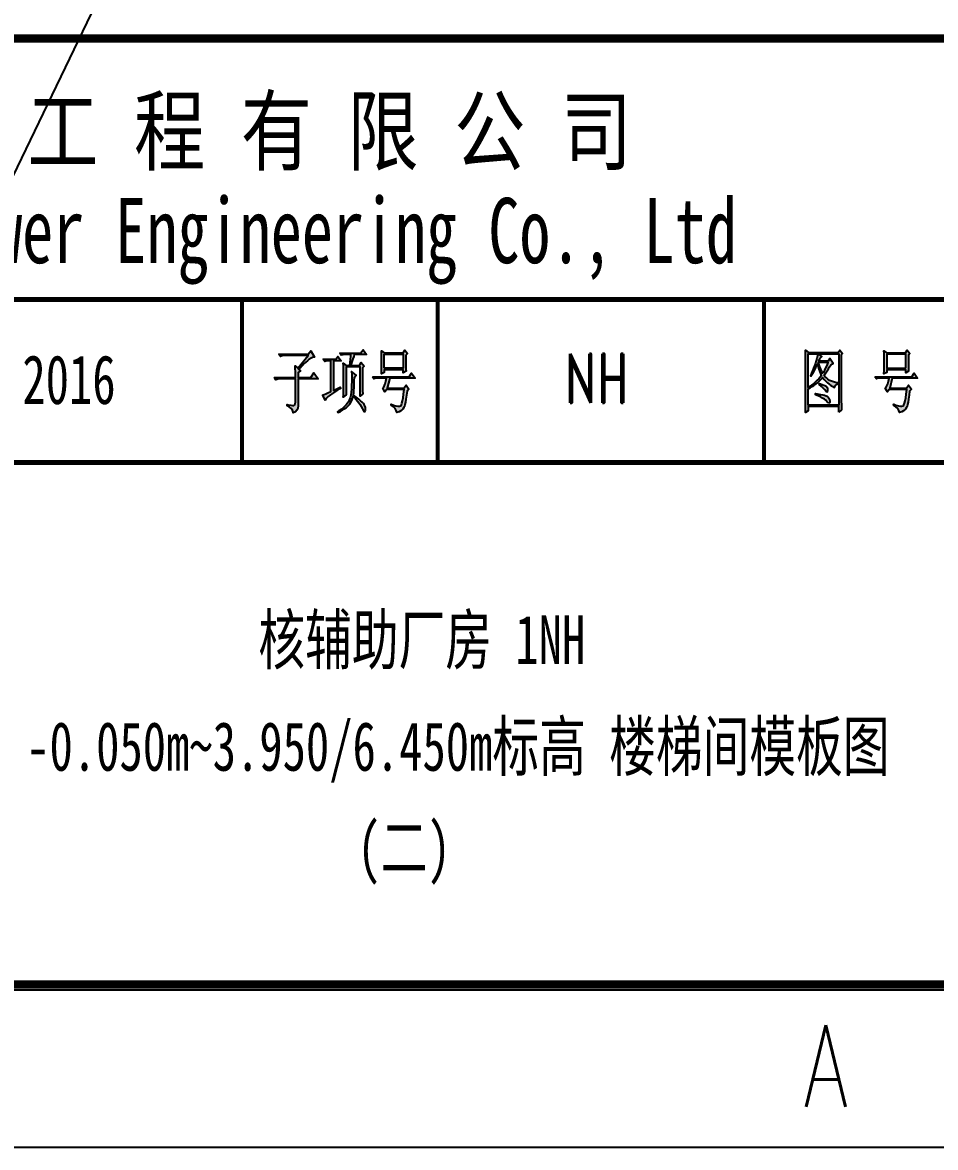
# Model space of a CAD drawing. Extents: x -383207 to 558143, y -95136 to 11777.
# Drawn here: x 552663 to 555461, y -90676 to -87227 of the extents above; entities that cross this region are included whole.
import ezdxf
from ezdxf.enums import TextEntityAlignment as Align

# ---------------------------------------------------------------- set-up
doc = ezdxf.new("R2010")
doc.units = 0
doc.linetypes.add('CONTINOUS', pattern=[0])
doc.layers.get('0').update_dxf_attribs({"linetype": 'CONTINUOUS'})
for name, color, linetype in [('1', 7, 'CONTINUOUS'), ('TK', 4, 'CONTINUOUS'), ('图框', 4, 'CONTINOUS')]:
    doc.layers.add(name, color=color, linetype=linetype)
doc.styles.add('HZ', font='TXT.shx', dxfattribs={"width": 0.7, "bigfont": 'hz.shx'})
doc.styles.add('romand', font='romand.shx', dxfattribs={"width": 0.7, "height": 200, "bigfont": 'OCHINESE.shx'})
doc.styles.add('宋体', font='', dxfattribs={"width": 0.7})
doc.styles.get('宋体').set_extended_font_data('SimSun')

msp = doc.modelspace()

# ---------------------------------------------------------------- hatches: boundary and pattern name
at = {"layer": '1'}
h = msp.add_hatch(color=2, dxfattribs=at)
h.paths.add_polyline_path([(553508.2, -88402.1), (553508.2, -88320), (553569.4, -88320), (553555.9, -88301.8), (553546.6, -88316), (553508.2, -88316), (553508.2, -88300.1), (553514.6, -88295.1), (553509.4, -88290.1), (553515.6, -88284), (553521.3, -88278.5), (553526.7, -88273.3), (553531.7, -88268.8), (553536.4, -88264.8), (553540.7, -88261), (553548.1, -88256), (553554, -88253.6), (553558.3, -88253.4), (553546.6, -88234.2), (553538.3, -88244.4), (553448.7, -88244.4), (553453.4, -88251), (553459.1, -88249.1), (553465, -88248.4), (553539, -88248.4), (553507, -88287.5), (553498.7, -88280.2), (553499.4, -88306.5), (553499.4, -88316), (553435.2, -88316), (553439.9, -88322.6), (553445.8, -88320.7), (553451.5, -88320), (553499.4, -88320), (553499.4, -88390.9), (553498, -88399.7), (553494.7, -88401.8), (553490.7, -88401.4), (553485, -88400.7), (553477.4, -88399.2), (553473.8, -88398.5), (553473.8, -88402.6), (553481.2, -88406.6), (553486.9, -88411.1), (553490.7, -88416.3), (553492.8, -88421.8), (553493, -88424.4), (553499.4, -88420.6), (553504.2, -88415.6), (553507, -88409.4)])
h.paths.add_polyline_path([(553654.5, -88282.6), (553697.5, -88282.6), (553697.5, -88372.7), (553705.8, -88366), (553705.5, -88356.8), (553705.1, -88339.2), (553705.1, -88285.9), (553710.5, -88280.9), (553701, -88270.2), (553695.8, -88278.5), (553669.5, -88278.5), (553672.8, -88267.6), (553675.6, -88258.6), (553678, -88251.2), (553679.9, -88245.6), (553680.1, -88245.1), (553717.4, -88245.1), (553706.9, -88230.9), (553699.4, -88241), (553635.1, -88241), (553639.8, -88247.7), (553645.8, -88245.8), (553651.5, -88245.1), (553669.5, -88245.1), (553669, -88251.2), (553668.3, -88259.3), (553667.1, -88269.3), (553666.2, -88278.5), (553655, -88278.5), (553646.2, -88271.9), (553646.5, -88280.2), (553646.7, -88288.7), (553646.7, -88306.5), (553646.9, -88315.8), (553646.9, -88335), (553646.7, -88344.7), (553646.7, -88353.7), (553646.5, -88362.2), (553646.5, -88370.3), (553646.2, -88376), (553654.5, -88368.4)])
h.paths.add_polyline_path([(553626.8, -88355.8), (553635.6, -88350.1), (553638.2, -88348.5), (553637, -88345.2), (553615.9, -88355.1), (553615.9, -88264.3), (553639.4, -88264.3), (553629.9, -88251), (553623, -88260), (553585, -88260), (553589.8, -88266.7), (553595.5, -88264.8), (553601.4, -88264.3), (553608.3, -88264.3), (553608.3, -88358.4), (553599.3, -88362.7), (553592.4, -88365.8), (553587.2, -88367.9), (553583.9, -88369.1), (553583.4, -88369.4), (553590.3, -88385), (553593.3, -88379.8), (553597.4, -88376), (553599.5, -88374.3), (553602.8, -88372), (553607.1, -88368.9), (553612.6, -88365.1), (553619.2, -88360.8)])
h.paths.add_polyline_path([(553676.1, -88375), (553677.1, -88369.8), (553678, -88363.2), (553678.7, -88355.6), (553679.4, -88346.6), (553679.7, -88336.6), (553679.9, -88325.7), (553680.1, -88314.3), (553685.4, -88308.4), (553671.8, -88297.5), (553672.1, -88307), (553672.1, -88325), (553671.6, -88342.6), (553671.4, -88350.9), (553670.4, -88361), (553668.8, -88370.1), (553666.9, -88378.1), (553664.3, -88385.2), (553662.1, -88390.2), (553659, -88394.7), (553655.5, -88399.2), (553651, -88404), (553645.5, -88408.7), (553639.4, -88413.5), (553632.5, -88418.2), (553628.2, -88421.1), (553629.9, -88423.4), (553637.2, -88419.6), (553643.6, -88415.8), (553649.3, -88412), (553654.5, -88408.5), (553659, -88404.7), (553661.4, -88402.6), (553666.2, -88397.1), (553670, -88390.7), (553673.3, -88383.3)])
h.paths.add_polyline_path([(553699.4, -88387.1), (553693.4, -88382.2), (553686.1, -88376.2), (553680.6, -88371.7), (553679.4, -88374.3), (553685.1, -88381.7), (553690.1, -88388.1), (553694.1, -88393.5), (553697, -88397.6), (553701.3, -88404.4), (553705.1, -88411.3), (553707.4, -88415.8), (553711.2, -88421.1), (553713.8, -88416.1), (553714.1, -88407.5), (553711.5, -88400.2), (553710.5, -88398.5), (553707.9, -88395.4), (553704.3, -88391.6)])
h.paths.add_polyline_path([(553838.1, -88275.9), (553838.1, -88247.7), (553842.6, -88241.8), (553834.5, -88231.8), (553829.3, -88240.1), (553771.7, -88240.1), (553762.9, -88233.5), (553763.2, -88242), (553763.4, -88250.8), (553763.4, -88286.8), (553763.2, -88295.6), (553762.9, -88303.9), (553762.9, -88304.4), (553771.7, -88300.1), (553771.7, -88291.8), (553829.8, -88291.8), (553829.8, -88301), (553838.6, -88295.8), (553838.3, -88291.1), (553838.3, -88284.4)])
h.paths.add_polyline_path([(553771.7, -88244.4), (553829.8, -88244.4), (553829.8, -88287.5), (553771.7, -88287.5)], flags=16)
h.paths.add_polyline_path([(553788.5, -88317.7), (553866.1, -88317.7), (553855.4, -88302.7), (553848.1, -88313.4), (553735.4, -88313.4), (553740.2, -88320), (553745.4, -88317.7), (553778.6, -88317.7), (553776.7, -88327.1), (553774.8, -88335.2), (553773.8, -88337.6), (553770, -88344.9), (553766.9, -88348.5), (553773.8, -88360.1), (553779.3, -88352.5), (553832.9, -88352.5), (553831.2, -88366.5), (553829.6, -88378.1), (553827.9, -88387.4), (553826, -88394.7), (553824.1, -88399.5), (553822.2, -88402.3), (553821.7, -88402.6), (553818.2, -88403.7), (553813.2, -88403.7), (553807.3, -88402.6), (553799.7, -88400.2), (553793.3, -88397.6), (553792.6, -88400.9), (553799.7, -88405.9), (553805.1, -88411.1), (553808.7, -88416.5), (553810.6, -88422.2), (553810.6, -88423.4), (553817.7, -88420.6), (553822.9, -88417.7), (553824.1, -88416.8), (553828.8, -88412.3), (553832.2, -88407.5), (553833.6, -88404.2), (553835, -88398.8), (553836.7, -88391.4), (553838.3, -88381.7), (553840, -88370.1), (553841.7, -88357.5), (553847.3, -88351.8), (553838.6, -88339.2), (553832.2, -88348.5), (553780.2, -88348.5)])
h = msp.add_hatch(color=2, dxfattribs=at)
h.paths.add_polyline_path([(555172.3, -88388.8), (555172.3, -88246.7), (555175.9, -88241.8), (555167.8, -88231.8), (555163.1, -88239.4), (555071.5, -88239.4), (555062.3, -88231.8), (555062.5, -88241.3), (555062.8, -88250.3), (555062.8, -88407.3), (555062.5, -88416.1), (555062.3, -88423.4), (555071.1, -88418.4), (555071.1, -88404.2), (555164.3, -88404.2), (555164.3, -88421.8), (555173.1, -88415.1), (555172.6, -88406.8), (555172.6, -88398)])
h.paths.add_polyline_path([(555071.1, -88350.1), (555077, -88347.1), (555082.7, -88343.7), (555088.4, -88340.2), (555093.8, -88336.1), (555099.1, -88331.9), (555104.3, -88327.1), (555109.5, -88322.2), (555114.5, -88316.9), (555115.2, -88316), (555119.9, -88321.9), (555124.7, -88327.4), (555129.7, -88332.4), (555134.9, -88336.6), (555140.3, -88340.4), (555146.3, -88343.5), (555151.5, -88345.9), (555154.1, -88340.2), (555159.5, -88336.1), (555161.9, -88335.2), (555161.9, -88331.9), (555154.8, -88330.9), (555148.4, -88329.5), (555142.2, -88327.4), (555136.5, -88324.5), (555131.3, -88321.2), (555126.6, -88316.9), (555122.1, -88312.2), (555119.9, -88309.3), (555124.9, -88301.8), (555129.2, -88294.9), (555133, -88288.7), (555135.6, -88284.2), (555140.3, -88277.8), (555145.3, -88273.5), (555147.4, -88272.6), (555137.5, -88257.6), (555132.3, -88265.9), (555103.1, -88265.9), (555106.4, -88258.6), (555107.6, -88256.7), (555112.3, -88251.7), (555101.2, -88243.4), (555164.3, -88243.4), (555164.3, -88400.2), (555071.1, -88400.2)], flags=16)
h.paths.add_polyline_path([(555093.1, -88368.4), (555093.1, -88365.1), (555108.8, -88367.5), (555115.4, -88368.9), (555120.9, -88370.3), (555125.6, -88371.7), (555129.2, -88373.4), (555132.5, -88376), (555136.5, -88381.9), (555137.5, -88389.3), (555137, -88392.1), (555134.4, -88394.7), (555129.2, -88390.2), (555128.2, -88388.8), (555124.9, -88385.7), (555120.4, -88382.4), (555114.9, -88379.1), (555108.8, -88375.5), (555101.4, -88372)], flags=0)
h.paths.add_polyline_path([(555071.1, -88346.8), (555071.1, -88243.4), (555100, -88243.4), (555099.3, -88249.6), (555097.4, -88257.6), (555094.6, -88267.4), (555093.1, -88271.9), (555090.5, -88279.7), (555087.4, -88287.5), (555084.4, -88295.1), (555081, -88302.7), (555077.5, -88310.1), (555079.1, -88311.7), (555083.2, -88305.6), (555087.2, -88298.9), (555091, -88292), (555094.8, -88284.7), (555098.1, -88277.1), (555099.1, -88275.2), (555101, -88282.8), (555103.6, -88290.6), (555106.6, -88298.4), (555110, -88306.5), (555111.2, -88309.3), (555107.4, -88314.3), (555103.1, -88319.3), (555098.3, -88324.3), (555093.4, -88329.3), (555087.9, -88334), (555082.2, -88338.5), (555076.1, -88343.3)], flags=16)
h.paths.add_polyline_path([(555104.8, -88337.6), (555105.5, -88334.3), (555108.8, -88335.2), (555115.9, -88337.8), (555121.6, -88340.2), (555125.9, -88342.6), (555129.9, -88347.8), (555130.4, -88355.8), (555128.5, -88361.3), (555124.7, -88357.5), (555121.6, -88353.7), (555117.3, -88349), (555111.6, -88343.7)], flags=0)
h.paths.add_polyline_path([(555115.2, -88302.7), (555112.1, -88297.3), (555108.8, -88290.6), (555105.7, -88282.8), (555102.4, -88273.5), (555101.2, -88270.2), (555132.3, -88270.2), (555128.7, -88278.5), (555124.9, -88286.1), (555121.4, -88293), (555117.6, -88299.4)], flags=16)
h.paths.add_polyline_path([(555378.2, -88275.9), (555378.2, -88247.7), (555382.7, -88241.8), (555374.6, -88231.8), (555369.4, -88240.1), (555311.8, -88240.1), (555303, -88233.5), (555303.3, -88242), (555303.5, -88250.8), (555303.5, -88286.8), (555303.3, -88295.6), (555303, -88303.9), (555303, -88304.4), (555311.8, -88300.1), (555311.8, -88291.8), (555369.9, -88291.8), (555369.9, -88301), (555378.7, -88295.8), (555378.4, -88291.1), (555378.4, -88284.4)])
h.paths.add_polyline_path([(555311.8, -88244.4), (555369.9, -88244.4), (555369.9, -88287.5), (555311.8, -88287.5)], flags=16)
h.paths.add_polyline_path([(555328.6, -88317.7), (555406.2, -88317.7), (555395.7, -88302.7), (555388.2, -88313.4), (555275.5, -88313.4), (555280.2, -88320), (555285.5, -88317.7), (555318.7, -88317.7), (555316.8, -88327.1), (555314.9, -88335.2), (555313.9, -88337.6), (555310.1, -88344.9), (555307, -88348.5), (555313.9, -88360.1), (555319.4, -88352.5), (555373, -88352.5), (555371.3, -88366.5), (555369.7, -88378.1), (555368, -88387.4), (555366.1, -88394.7), (555364.2, -88399.5), (555362.2, -88402.4), (555358.3, -88403.7), (555353.3, -88403.7), (555347.4, -88402.6), (555339.8, -88400.2), (555333.4, -88397.6), (555332.7, -88400.9), (555339.8, -88405.9), (555345.2, -88411.1), (555348.8, -88416.5), (555350.7, -88422.2), (555350.7, -88423.4), (555357.8, -88420.6), (555363, -88417.7), (555364.2, -88416.8), (555368.9, -88412.3), (555372.3, -88407.5), (555373.7, -88404.2), (555375.1, -88398.8), (555376.8, -88391.4), (555378.4, -88381.7), (555380.1, -88370.1), (555381.8, -88357.5), (555387.4, -88351.8), (555378.7, -88339.2), (555372.3, -88348.5), (555320.6, -88348.5)])

# ---------------------------------------------------------------- linework, layer by layer
at = {"elevation": 0}
msp.add_lwpolyline([(516093.5, -60976.4), (558143.5, -60976.4), (558143.5, -90676.4), (516093.5, -90676.4)], close=True, dxfattribs=at)
msp.add_lwpolyline([(554317.1, -84202.5), (552499.5, -80428.4), (548415.6, -79496.2), (545140.5, -82108), (545140.5, -86297), (548415.6, -88908.8), (552499.5, -87976.7)], close=True)
at = {"layer": '1', "color": 2}
for p, q in [((557635.5, -90176.4, 0), (548635.5, -90176.4, 0)), ((557635.5, -90176.4, 0), (548635.5, -90176.4, 0)), ((557625.6, -90193.7, 0), (548625.6, -90193.7, 0)), ((557625.6, -90193.7, 0), (548625.6, -90193.7, 0))]:
    msp.add_line(p, q, dxfattribs=at)
at = {"layer": '1', "color": 2, "const_width": 25, "elevation": 0}
for points in [[(548635.5, -90176.4), (557635.5, -90176.4), (557635.5, -83588.2), (548635.5, -83588.2)], [(548635.5, -87276.4), (557635.5, -87276.4), (557635.5, -90176.4), (548635.5, -90176.4)]]:
    msp.add_lwpolyline(points, close=True, dxfattribs=at)
at = {"layer": '1', "color": 2, "elevation": 0}
for points, const_width in [([(548635.5, -88076.4), (557635.5, -88076.4)], 15), ([(553335.5, -88076.4), (553335.5, -88576.4)], 12.5), ([(553935.5, -88076.4), (553935.5, -88576.4)], 12.5), ([(554935.5, -88076.4), (554935.5, -88576.4)], 12.5), ([(551735.5, -88576.4), (557635.5, -88576.4)], 15)]:
    msp.add_lwpolyline(points, dxfattribs=dict(at, const_width=const_width))
for points in [[(553540.7, -88261), (553536.4, -88264.8), (553531.7, -88268.8), (553526.7, -88273.3), (553521.3, -88278.5), (553515.6, -88284), (553509.4, -88290.1), (553514.6, -88295.1), (553508.2, -88300.1), (553508.2, -88316), (553546.6, -88316), (553555.9, -88301.8), (553569.4, -88320), (553508.2, -88320), (553508.2, -88402.1), (553507, -88409.4), (553504.2, -88415.6), (553499.4, -88420.6), (553493, -88424.4), (553492.8, -88421.8), (553490.7, -88416.3), (553486.9, -88411.1), (553481.2, -88406.6), (553473.8, -88402.6), (553473.8, -88398.5), (553477.4, -88399.2), (553485, -88400.7), (553490.7, -88401.4), (553494.7, -88401.8), (553498, -88399.7), (553499.4, -88390.9), (553499.4, -88320), (553451.5, -88320), (553445.8, -88320.7), (553439.9, -88322.6), (553435.2, -88316), (553499.4, -88316), (553499.4, -88306.5), (553498.7, -88280.2), (553507, -88287.5), (553539, -88248.4), (553465, -88248.4), (553459.1, -88249.1), (553453.4, -88251), (553448.7, -88244.4), (553538.3, -88244.4), (553546.6, -88234.2), (553558.3, -88253.4), (553554, -88253.6), (553548.1, -88256)], [(553597.4, -88376), (553593.3, -88379.8), (553590.3, -88385), (553583.4, -88369.4), (553583.9, -88369.1), (553587.2, -88367.9), (553592.4, -88365.8), (553599.3, -88362.7), (553608.3, -88358.4), (553608.3, -88264.3), (553601.4, -88264.3), (553595.5, -88264.8), (553589.8, -88266.7), (553585, -88260), (553623, -88260), (553629.9, -88251), (553639.4, -88264.3), (553615.9, -88264.3), (553615.9, -88355.1), (553637, -88345.2), (553638.2, -88348.5), (553635.6, -88350.1), (553626.8, -88355.8), (553619.2, -88360.8), (553612.6, -88365.1), (553607.1, -88368.9), (553602.8, -88372), (553599.5, -88374.3)], [(553646.5, -88362.2), (553646.7, -88353.7), (553646.7, -88344.7), (553646.9, -88335), (553646.9, -88315.8), (553646.7, -88306.5), (553646.7, -88288.7), (553646.5, -88280.2), (553646.2, -88271.9), (553655, -88278.5), (553666.2, -88278.5), (553667.1, -88269.3), (553668.3, -88259.3), (553669, -88251.2), (553669.5, -88245.1), (553651.5, -88245.1), (553645.8, -88245.8), (553639.8, -88247.7), (553635.1, -88241), (553699.4, -88241), (553706.9, -88230.9), (553717.4, -88245.1), (553680.1, -88245.1), (553679.9, -88245.6), (553678, -88251.2), (553675.6, -88258.6), (553672.8, -88267.6), (553669.5, -88278.5), (553695.8, -88278.5), (553701, -88270.2), (553710.5, -88280.9), (553705.1, -88285.9), (553705.1, -88339.2), (553705.5, -88356.8), (553705.8, -88366), (553697.5, -88372.7), (553697.5, -88282.6), (553654.5, -88282.6), (553654.5, -88368.4), (553646.2, -88376), (553646.5, -88370.3)], [(553829.3, -88240.1), (553834.5, -88231.8), (553842.6, -88241.8), (553838.1, -88247.7), (553838.1, -88275.9), (553838.3, -88284.4), (553838.3, -88291.1), (553838.6, -88295.8), (553829.8, -88301), (553829.8, -88291.8), (553771.7, -88291.8), (553771.7, -88300.1), (553762.9, -88304.4), (553762.9, -88303.9), (553763.2, -88295.6), (553763.4, -88286.8), (553763.4, -88250.8), (553763.2, -88242), (553762.9, -88233.5), (553771.7, -88240.1)], [(553771.7, -88287.5), (553771.7, -88244.4), (553829.8, -88244.4), (553829.8, -88287.5)], [(555164.3, -88421.8), (555164.3, -88404.2), (555071.1, -88404.2), (555071.1, -88418.4), (555062.3, -88423.4), (555062.5, -88416.1), (555062.8, -88407.3), (555062.8, -88250.3), (555062.5, -88241.3), (555062.3, -88231.8), (555071.5, -88239.4), (555163.1, -88239.4), (555167.8, -88231.8), (555175.9, -88241.8), (555172.3, -88246.7), (555172.3, -88388.8), (555172.6, -88398), (555172.6, -88406.8), (555173.1, -88415.1)], [(555134.9, -88336.6), (555140.3, -88340.4), (555146.3, -88343.5), (555151.5, -88345.9), (555154.1, -88340.2), (555159.5, -88336.1), (555161.9, -88335.2), (555161.9, -88331.9), (555154.8, -88330.9), (555148.4, -88329.5), (555142.2, -88327.4), (555136.5, -88324.5), (555131.3, -88321.2), (555126.6, -88316.9), (555122.1, -88312.2), (555119.9, -88309.3), (555124.9, -88301.8), (555129.2, -88294.9), (555133, -88288.7), (555135.6, -88284.2), (555140.3, -88277.8), (555145.3, -88273.5), (555147.4, -88272.6), (555137.5, -88257.6), (555132.3, -88265.9), (555103.1, -88265.9), (555106.4, -88258.6), (555107.6, -88256.7), (555112.3, -88251.7), (555101.2, -88243.4), (555164.3, -88243.4), (555164.3, -88400.2), (555071.1, -88400.2), (555071.1, -88350.1), (555077, -88347.1), (555082.7, -88343.7), (555088.4, -88340.2), (555093.8, -88336.1), (555099.1, -88331.9), (555104.3, -88327.1), (555109.5, -88322.2), (555114.5, -88316.9), (555115.2, -88316), (555119.9, -88321.9), (555124.7, -88327.4), (555129.7, -88332.4)], [(555101, -88282.8), (555103.6, -88290.6), (555106.6, -88298.4), (555110, -88306.5), (555111.2, -88309.3), (555107.4, -88314.3), (555103.1, -88319.3), (555098.3, -88324.3), (555093.4, -88329.3), (555087.9, -88334), (555082.2, -88338.5), (555076.1, -88343.3), (555071.1, -88346.8), (555071.1, -88243.4), (555100, -88243.4), (555099.3, -88249.6), (555097.4, -88257.6), (555094.6, -88267.4), (555093.1, -88271.9), (555090.5, -88279.7), (555087.4, -88287.5), (555084.4, -88295.1), (555081, -88302.7), (555077.5, -88310.1), (555079.1, -88311.7), (555083.2, -88305.6), (555087.2, -88298.9), (555091, -88292), (555094.8, -88284.7), (555098.1, -88277.1), (555099.1, -88275.2)], [(555369.4, -88240.1), (555374.6, -88231.8), (555382.7, -88241.8), (555378.2, -88247.7), (555378.2, -88275.9), (555378.4, -88284.4), (555378.4, -88291.1), (555378.7, -88295.8), (555369.9, -88301), (555369.9, -88291.8), (555311.8, -88291.8), (555311.8, -88300.1), (555303, -88304.4), (555303, -88303.9), (555303.3, -88295.6), (555303.5, -88286.8), (555303.5, -88250.8), (555303.3, -88242), (555303, -88233.5), (555311.8, -88240.1)], [(555369.9, -88287.5), (555369.9, -88244.4), (555311.8, -88244.4), (555311.8, -88287.5)], [(555117.6, -88299.4), (555121.4, -88293), (555124.9, -88286.1), (555128.7, -88278.5), (555132.3, -88270.2), (555101.2, -88270.2), (555102.4, -88273.5), (555105.7, -88282.8), (555108.8, -88290.6), (555112.1, -88297.3), (555115.2, -88302.7)], [(553661.4, -88402.6), (553666.2, -88397.1), (553670, -88390.7), (553673.3, -88383.3), (553676.1, -88375), (553677.1, -88369.8), (553678, -88363.2), (553678.7, -88355.6), (553679.4, -88346.6), (553679.7, -88336.6), (553679.9, -88325.7), (553680.1, -88314.3), (553685.4, -88308.4), (553671.8, -88297.5), (553672.1, -88307), (553672.1, -88325), (553671.6, -88342.6), (553671.4, -88350.9), (553670.4, -88361), (553668.8, -88370.1), (553666.9, -88378.1), (553664.3, -88385.2), (553662.1, -88390.2), (553659, -88394.7), (553655.5, -88399.2), (553651, -88404), (553645.5, -88408.7), (553639.4, -88413.5), (553632.5, -88418.2), (553628.2, -88421.1), (553629.9, -88423.4), (553637.2, -88419.6), (553643.6, -88415.8), (553649.3, -88412), (553654.5, -88408.5), (553659, -88404.7)], [(553735.4, -88313.4), (553848.1, -88313.4), (553855.4, -88302.7), (553866.1, -88317.7), (553788.5, -88317.7), (553780.2, -88348.5), (553832.2, -88348.5), (553838.6, -88339.2), (553847.3, -88351.8), (553841.7, -88357.5), (553840, -88370.1), (553838.3, -88381.7), (553836.7, -88391.4), (553835, -88398.8), (553833.6, -88404.2), (553832.2, -88407.5), (553828.8, -88412.3), (553824.1, -88416.8), (553822.9, -88417.7), (553817.7, -88420.6), (553810.6, -88423.4), (553810.6, -88422.2), (553808.7, -88416.5), (553805.1, -88411.1), (553799.7, -88405.9), (553792.6, -88400.9), (553793.3, -88397.6), (553799.7, -88400.2), (553807.3, -88402.6), (553813.2, -88403.7), (553818.2, -88403.7), (553821.7, -88402.6), (553822.2, -88402.3), (553824.1, -88399.5), (553826, -88394.7), (553827.9, -88387.4), (553829.6, -88378.1), (553831.2, -88366.5), (553832.9, -88352.5), (553779.3, -88352.5), (553773.8, -88360.1), (553766.9, -88348.5), (553770, -88344.9), (553773.8, -88337.6), (553774.8, -88335.2), (553776.7, -88327.1), (553778.6, -88317.7), (553745.4, -88317.7), (553740.2, -88320)], [(555275.5, -88313.4), (555388.2, -88313.4), (555395.7, -88302.7), (555406.2, -88317.7), (555328.6, -88317.7), (555320.6, -88348.5), (555372.3, -88348.5), (555378.7, -88339.2), (555387.4, -88351.8), (555381.8, -88357.5), (555380.1, -88370.1), (555378.4, -88381.7), (555376.8, -88391.4), (555375.1, -88398.8), (555373.7, -88404.2), (555372.3, -88407.5), (555368.9, -88412.3), (555364.2, -88416.8), (555363, -88417.7), (555357.8, -88420.6), (555350.7, -88423.4), (555350.7, -88422.2), (555348.8, -88416.5), (555345.2, -88411.1), (555339.8, -88405.9), (555332.7, -88400.9), (555333.4, -88397.6), (555339.8, -88400.2), (555347.4, -88402.6), (555353.3, -88403.7), (555358.3, -88403.7), (555361.8, -88402.6), (555362.3, -88402.3), (555364.2, -88399.5), (555366.1, -88394.7), (555368, -88387.4), (555369.7, -88378.1), (555371.3, -88366.5), (555373, -88352.5), (555319.4, -88352.5), (555313.9, -88360.1), (555307, -88348.5), (555310.1, -88344.9), (555313.9, -88337.6), (555314.9, -88335.2), (555316.8, -88327.1), (555318.7, -88317.7), (555285.5, -88317.7), (555280.2, -88320)], [(555128.5, -88361.3), (555124.7, -88357.5), (555121.6, -88353.7), (555117.3, -88349), (555111.6, -88343.7), (555104.8, -88337.6), (555105.5, -88334.3), (555108.8, -88335.2), (555115.9, -88337.8), (555121.6, -88340.2), (555125.9, -88342.6), (555129.9, -88347.8), (555130.4, -88355.8)], [(553690.1, -88388.1), (553694.1, -88393.5), (553697, -88397.6), (553701.3, -88404.4), (553705.1, -88411.3), (553707.4, -88415.8), (553711.2, -88421.1), (553713.8, -88416.1), (553713.8, -88415.8), (553714.1, -88407.5), (553711.5, -88400.2), (553710.5, -88398.5), (553707.9, -88395.4), (553704.3, -88391.6), (553699.4, -88387.1), (553693.4, -88382.2), (553686.1, -88376.2), (553680.6, -88371.7), (553679.4, -88374.3), (553685.1, -88381.7)], [(555134.4, -88394.7), (555129.2, -88390.2), (555128.2, -88388.8), (555124.9, -88385.7), (555120.4, -88382.4), (555114.9, -88379.1), (555108.8, -88375.5), (555101.4, -88372), (555093.1, -88368.4), (555093.1, -88365.1), (555108.8, -88367.5), (555115.4, -88368.9), (555120.9, -88370.3), (555125.6, -88371.7), (555129.2, -88373.4), (555132.5, -88376), (555136.5, -88381.9), (555137.5, -88389.3), (555137, -88392.1)]]:
    msp.add_lwpolyline(points, close=True, dxfattribs=at)
at = {"layer": '图框', "color": 1}
msp.add_line((557643.5, -90176.4, 0), (517343.5, -90176.4, 0), dxfattribs=at)
at = {"layer": '图框', "color": 2}
for p, q in [((557635.5, -90176.4, 0), (548635.5, -90176.4, 0)), ((557625.6, -90193.7, 0), (548625.6, -90193.7, 0))]:
    msp.add_line(p, q, dxfattribs=at)
at = {"layer": '图框'}
msp.add_line((558143.5, -90676.4, 0), (516093.5, -90676.4, 0), dxfattribs=at)

# ---------------------------------------------------------------- texts
at = {"color": 2, "linetype": 'Continuous', "insert": (552805.6, -88323.2, 0), "char_height": 150, "attachment_point": 5, "style": '宋体'}
msp.add_mtext_dynamic_manual_height_columns('2016', width=865.439, gutter_width=50, heights=[0], dxfattribs=at)
at = {"layer": '1', "color": 2, "style": '宋体'}
for s, width, p in [('中 国 核 电 工 程 有 限 公 司', 0.8, (551369.3, -87659.9, 0)), ('China Nuclear Power Engineering Co., Ltd', 0.7, (551042.8, -87965.1, 0))]:
    msp.add_text(s, height=200, dxfattribs=dict(at, width=width)).set_placement(p)
at = {"layer": 'TK', "color": 2, "style": 'romand', "width": 0.7}
msp.add_text('NH', height=150, dxfattribs=at).set_placement((554323.7, -88393.1, 0))
at = {"layer": 'TK', "color": 1, "style": '宋体', "width": 0.7}
for s, p in [('核辅助厂房 1NH ', (553385.9, -89194.5, 0)), ('-0.050m~3.950/6.450m标高 楼梯间模板图', (552674.5, -89521.3, 0)), ('(二)', (553689.4, -89831.1, 0))]:
    msp.add_text(s, height=150, dxfattribs=at).set_placement(p)
at = {"layer": '图框', "style": 'HZ', "width": 0.7}
msp.add_text('A', height=250, dxfattribs=at).set_placement((555124.7, -90551.4, 0), align=Align.CENTER)

doc.saveas('drawing.dxf')
